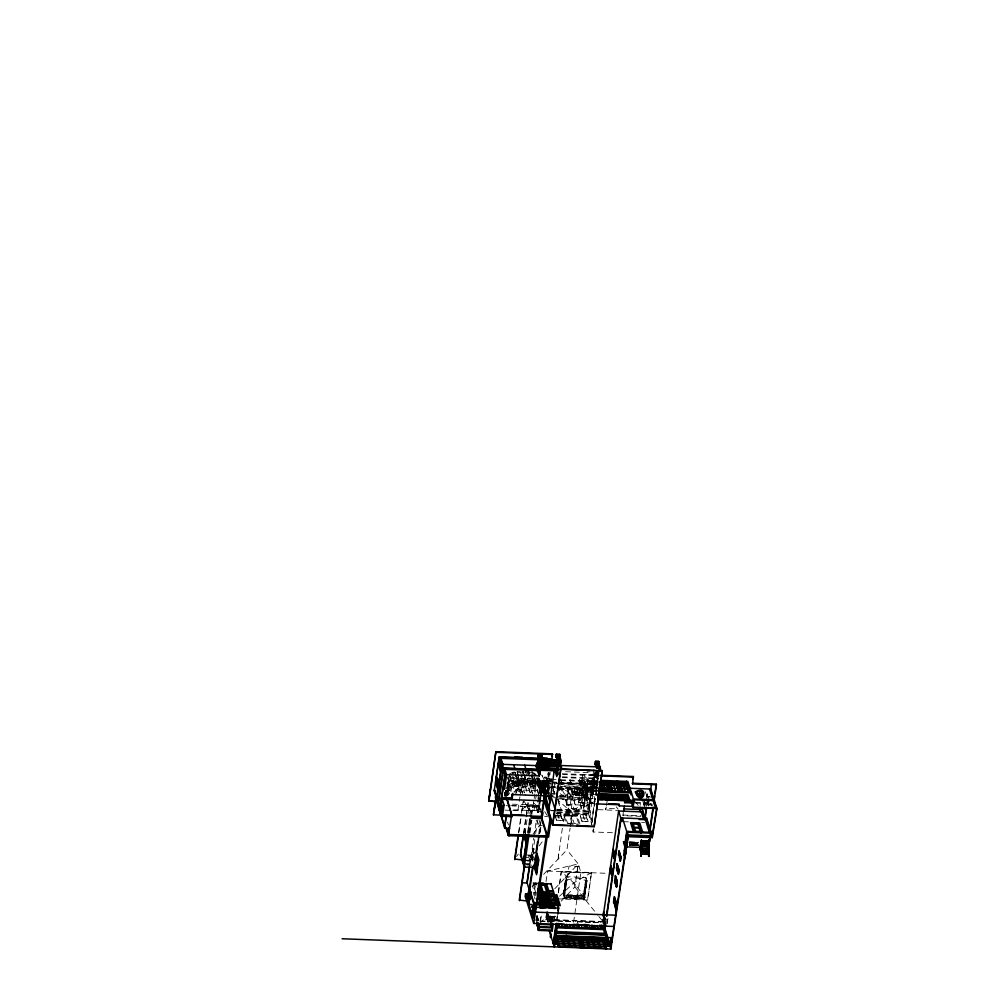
<?xml version="1.0" encoding="UTF-8"?>
<svg xmlns="http://www.w3.org/2000/svg" width="999" height="999" viewBox="0 0 999 999"><rect width="100%" height="100%" fill="white"/><g stroke="black" fill="none" stroke-linecap="round" stroke-linejoin="round"><path stroke-width="0.75" stroke-dasharray="5 3.75" d="M541.808 774.949L544.38 780.281L545.392 789.16L544.88 792.619L540.859 792.469M595.904 795.566L596.253 773.089M596.316 795.591L596.74 773.051M640.234 805.331L640.259 804.033M505.207 795.591L506.356 789.972M536.863 920.466L537.412 915.883M538.011 920.004L537.262 917.594M537.287 920.479L537.387 916.133M550.112 923.963L550.312 916.42L555.194 916.807L555.194 916.183L550.374 915.996L550.536 921.128M551.261 916.458L550.524 923.975L550.824 916.395M505.194 794.517L505.269 792.669L504.483 794.642M518.144 778.621L520.004 780.968L519.967 782.08L518.693 782.13L518.144 778.621L519.967 782.08M518.693 782.13L518.169 778.246M644.268 804.844L644.442 802.135M648.051 805.032L648.351 801.086M540.197 782.092L542.22 786.288L540.834 796.503M542.37 786.325L542.657 781.63L550.349 781.93M556.468 920.841L549.35 920.541M593.056 793.156L590.097 813.81L592.744 822.202M505.931 795.529L507.205 786.887L508.241 786.925L510.064 792.694M507.367 785.763L507.942 781.842L551.198 783.491M507.017 795.329L508.241 786.925M513.823 792.07L518.444 788.061L519.38 781.68L522.664 771.815M517.981 810.014L519.917 796.777M520.142 795.254L521.253 787.624L518.369 777.397M518.493 833.079L521.178 814.747M521.403 813.211L523.114 801.573M518.918 832.179L520.929 818.418M512.824 810.426L522.052 810.788L523.526 800.711M523.513 833.328L528.134 801.772M523.801 833.353L525.986 818.431M526.198 816.945L528.558 800.898M524.438 832.404L524.837 829.719L525.749 832.642M525.037 833.403L527.659 815.496M527.884 814.01L528.971 806.543L531.48 814.51M527.547 833.004L529.582 819.143M528.221 833.528L530.844 815.621M531.056 814.123L531.493 811.151M526.885 810.351L532.105 811.163L532.754 806.692L512.1 805.893M529.195 832.517L530.944 820.591M531.805 814.622L533.966 799.962M534.178 798.451L534.852 793.905M535.064 792.382L536.675 781.405L549.188 792.432M529.158 833.566L531.181 819.704M530.069 832.567L531.868 820.241M533.978 810.626L534.802 805.019L537.762 805.132L539.472 810.576M535.676 799.025L536.351 794.467M536.238 810.713L537.724 800.636M537.937 799.163L540.097 784.415L541.745 784.477M537.762 805.132L539.448 812.125M538.186 802.172L540.596 785.726L537.287 777.734L543.593 795.229M540.059 803.458L538.736 812.499L537.474 812.449L537.787 806.88L539.048 806.93M532.255 860.926L530.944 855.094L532.879 861.213M537.474 812.449L538.274 807.042L533.041 806.218L538.074 806.418L537.937 807.342L532.904 807.155L532.554 806.068L527.534 805.868L530.257 814.51M529.495 865.671L530.844 856.443M529.62 866.083L533.691 838.261M533.916 836.737L536.376 819.979M540.009 798.251L538.748 806.917L538.973 803.408M539.185 801.96L541.171 788.386L540.222 796.802M534.777 849.038L532.679 848.963L531.356 858.066L532.604 858.116L532.954 855.731L531.705 855.681M541.47 788.398L541.483 784.465M538.386 811.413L540.322 798.263M540.534 796.815L541.67 789.023M540.621 797.976L539.76 803.833L536.975 806.118L526.935 805.731L522.052 810.788M542.207 786.737L542.657 781.63L541.396 785.551M534.777 839.485L532.23 856.905L530.282 856.83L531.655 861.213L527.172 861.038M535.664 833.478L538.074 816.97M540.284 801.935L542.245 786.638M532.305 858.104L532.654 855.718M549.725 788.336L546.203 777.147L544.78 777.085C542.557 785.551 542.669 804.42 545.704 780.506M546.203 777.147L547.839 783.99M544.268 794.904L546.228 781.668M538.698 834.165L540.484 821.977M544.617 778.209L551.061 778.458L550.736 780.694L544.293 780.444L545.741 785.027L546.216 782.791L546.803 784.315L548.476 784.377L550.224 772.439M546.49 783.328L548.026 772.876M539.26 833.641L541.246 820.042M544.767 796.003L546.928 782.729M546.803 784.315L548.551 772.377M539.61 833.803L541.021 826.298L539.922 833.803M545.716 794.879L547.152 785.077L544.78 777.085M547.477 782.841L547.639 781.717L507.417 780.182M546.316 794.442L549.525 772.627M548.089 786.026L547.352 791.058L548.239 793.88M547.814 792.382L548.526 787.524M549.075 788.711L548.251 794.317L547.265 791.183L548.089 785.589L548.975 788.835M548.339 794.193L549.075 789.148M551.023 779.407L552.297 783.179M550.986 780.943L551.148 779.819M551.211 779.457L551.061 778.458M553.309 792.394L553.746 789.397M553.958 787.886L554.845 781.88M537.075 916.12L538.723 920.479M537.362 919.754L536.101 915.933M538.523 919.804L535.514 920.042L538.523 920.079M560.689 779.657L561.875 784.265L560.314 779.582M540.122 921.902L541.221 914.435M546.028 881.53L547.564 871.053L578.246 863.973L580.881 872.327L573.451 923.126M540.534 921.028L541.633 913.573M561.55 783.603L552.285 783.253M546.503 913.536L545.929 917.444L547.365 922.027M547.015 911.338L545.791 919.729L602.36 921.902L603.021 917.419M547.614 921.178L546.441 917.432L546.853 914.634M546.528 917.307L547.265 912.412M547.477 920.179L548.189 915.334M548.613 922.277L549.8 914.135M562.337 828.271L557.979 860.014L558.603 853.833M549.113 921.528L550.199 914.06M555.257 816.87L564.398 817.219L563.886 813.985M573.126 794.555L578.571 794.767L576.823 788.885L571.278 788.723L573.239 795.142L583.291 795.529L581.331 808.965L571.266 808.578L570.217 805.219L566.445 805.082L568.706 787.687L575.661 793.743L573.314 809.814L566.358 803.758L566.87 802.185M569.88 780.019L571.391 784.627L571.528 783.915M566.445 805.082L568.706 787.687M570.067 780.256L571.453 784.627L570.154 779.72M571.128 783.965L561.888 783.728L560.501 779.345M552.21 921.003L551.785 920.141M552.447 920.404L551.186 916.52M553.059 916.308L554.42 920.554M553.296 920.366L552.047 916.408L553.446 920.366M570.217 805.219L572.677 788.423M558.266 892.282L561.338 871.378L591.508 872.539L587.762 900.037L557.592 898.875M558.466 892.906L561.338 871.378L573.663 882.904L587.762 900.037M571.266 808.578L573.239 795.142M555.282 920.441L554.033 916.483L555.444 920.441M556.505 920.928L557.38 914.959M543.643 874.375L566.933 849.787L570.092 828.233M570.317 826.697L572.352 812.836L596.241 800.649M557.592 915.633L556.718 921.602L538.798 920.916M579.557 779.545L581.006 784.128L580.681 786.363L579.233 781.78L579.557 779.545L598.301 780.294M579.645 780.918L579.432 782.404L583.616 782.567L580.269 805.606L581.331 808.965M579.707 780.544L584.79 780.369L582.817 793.793M563.274 894.592L565.909 876.685L586.013 877.447L587.062 880.768L584.44 898.7L564.335 897.926L563.274 894.592L583.391 895.366L586.013 877.447M564.535 895.266L563.748 892.769L565.709 879.332L565.834 885.738M563.836 892.644L564.41 888.735L564.522 894.692M564.485 888.173L565.059 884.252L565.172 890.209M565.721 879.769L565.147 883.69L565.834 885.876M579.907 783.391L580.069 782.267M564.185 893.643L564.735 889.922M564.847 889.172L565.397 885.439M565.496 884.689L566.046 880.956M580.169 784.227L580.332 783.104M566.833 879.644L564.248 897.651L584.353 898.501L586.962 880.431L584.265 898.326L564.21 897.552M571.465 784.09L580.794 784.265M564.335 897.926L566.957 880.007L565.909 876.685M595.304 803.82L578.546 802.559L582.642 774.575L599.05 775.199M578.746 803.184L579.395 798.713M556.331 796.69L583.229 797.726L581.78 793.144L583.428 781.942L579.233 781.78M582.405 795.117L584.59 779.732L586.401 785.464L556.98 784.34M583.241 795.154L585.214 781.717L580.606 781.543M583.229 797.726L585.476 782.554L580.869 782.367M586.201 784.839L584.228 798.276L595.841 798.725M584.427 798.9L587.212 779.869L591.783 794.342L593.456 794.405M580.269 805.606L584.04 805.756L586.313 788.361L575.661 793.743M584.04 805.756L586.975 784.827L587.837 788.111M585.876 797.214L586.588 792.357M586.7 791.608L587.412 786.762M589.959 790.197L591.208 790.246L588.473 779.919L592.682 793.268M587.949 787.949L586.313 799.15L585.414 795.903M586.45 799.562L588.086 788.361L590.621 796.815L589.885 801.86M588.099 788.798L587.35 793.843L589.897 802.297M561.138 901.248L574.887 886.912L578.246 863.973L566.933 849.787M585.851 814.784L586.063 813.286M592.32 792.769L595.379 771.827L592.27 792.769L590.996 788.76L593.843 769.355M591.208 790.246L591.795 789.148L595.117 799.687L599.35 770.654M589.06 807.454L589.797 802.422L587.275 794.405L586.538 799.437L589.073 807.891M592.357 826.248L588.374 813.623L594.305 773.101M594.355 773.238L588.423 813.748L590.097 813.81L590.309 812.324M592.794 794.954L596.053 772.751M596.128 772.614L593.106 793.281L591.383 793.094M596.291 774.138L597.427 777.272M597.29 773.201L596.178 777.584M598.601 770.129L597.127 777.684L598.189 770.117M597.652 775.773L596.615 771.902M597.739 775.112L598.064 772.914M560.776 780.494L597.789 781.917L597.976 775.861L596.64 771.765M594.892 798.95L591.883 819.48L595.042 799.45M591.57 824.25L594.63 803.346L595.429 805.843M591.246 784.14L590.272 781.018L596.553 781.255L597.702 784.902L597.377 787.15L560.364 785.726M593.518 828.883L593.056 831.98L612.699 832.729M584.303 894.43L584.852 890.696M584.952 889.947L585.501 886.213M585.614 885.464L586.163 881.73M593.781 828.995L593.331 831.992L592.532 829.482M606.268 806.955L605.819 809.952L605.332 808.378L616.695 808.815M606.48 805.469L607.142 800.986M603.234 924.674L602.497 919.617L603.945 924.187M603.109 919.467L603.658 915.696M604.058 922.352L604.757 917.494M604.982 925.848L605.968 919.13M605.644 923.963L606.53 917.869M606.755 924.4L607.667 918.243M640.883 816.358L622.976 815.671L623.426 810.626M607.18 923.488L608.091 917.332M630.207 842.394L630.981 845.229M632.067 842.469L633.041 845.304M632.267 842.482L633.229 845.504M632.03 845.266L631.081 842.244L632.205 845.266M633.116 842.507L634.278 845.541M633.316 842.519L634.303 845.354M634.365 842.557L635.352 845.391L629.358 845.191M635.202 842.594L636.163 845.616M635.414 842.594L636.363 845.616M636.263 842.669L637.2 845.654M636.475 842.669L637.412 845.654M637.312 842.706L638.249 845.691M637.524 842.706L638.486 845.516M643.468 805.231L643.968 801.797L641.071 801.685M643.831 804.732L644.492 800.836M644.617 807.229L645.441 801.635L645.242 804.944M646.603 798.85L647.302 793.855L649.175 799.787L648.401 806.093M646.578 805.818L647.24 801.348M647.065 805.169L647.502 802.185M648.201 805.469L648.863 800.961M551.048 916.37L555.194 916.807M552.297 920.329L550.761 916.22M577.097 871.852L578.171 863.998M562.412 777.559L598.126 778.97L596.528 772.502M532.904 807.155L532.729 804.944L510.114 804.083M548.801 773.201L547.365 780.843L545.953 780.781L543.931 791.495C538.723 776.36 515.784 777.16 507.355 788.873M505.082 799.038C505.706 778.346 540.859 773.85 544.767 794.854M504.233 796.328L505.269 792.669M505.993 798.139C508.503 782.916 531.406 776.073 540.834 788.973M584.465 802.859L583.953 804.432L573.314 809.814M504.345 794.38L505.744 790.309L507.529 795.816M504.62 795.241L505.744 790.309M507.692 784.365L519.38 781.68L524.113 772.152M535.489 784.265L531.943 773.026L532.679 772.027L530.881 771.191M516.52 856.555L518.356 854.07M533.041 834.115L539.472 825.386L542.345 825.499M534.59 852.122L529.083 859.602L536.076 859.877M539.173 845.891L542.844 840.896M506.281 788.586L509.727 784.39M507.055 787.911L509.977 784.315L510.976 785.164L507.367 789.597L508.229 792.307M521.853 810.152L526.51 805.069L537.737 805.494L541.083 809.839M569.605 873.101L567.669 875.161L568.993 866.108L579.045 866.495M532.005 886.675L537.3 881.081M554.807 888.723L578.246 863.973M539.91 923.388L548.401 914.535M508.953 780.394L519.38 781.68L524.512 776.448M525.536 775.399L529.632 771.203M536.401 783.291L537.549 782.167M559.565 896.203L573.663 882.904L591.508 872.539L587.574 899.412L557.392 898.251M510.202 776.673L519.38 781.68L525.337 776.822M526.523 775.861L531.281 771.977M559.165 790.634L560.177 789.822M560.814 789.31L562.05 788.323L564.06 789.485M562.986 795.416L564.572 796.34L565.584 795.529M566.383 794.892L567.444 794.043M568.256 793.393L569.28 792.557L567.819 791.695M540.846 794.317L541.52 793.793M543.006 792.632L544.018 791.845M544.418 791.52L545.167 790.933L543.856 790.172M516.808 790.371L515.834 789.809L516.745 789.11M517.232 788.748L517.994 788.149M518.456 787.811L519.205 787.237M540.372 787.537L541.62 786.775M575.986 789.385L576.735 788.935M553.109 791.333L553.758 790.933L552.759 790.446M573.638 792.457L574.175 794.168L581.718 794.455L581.181 792.744L573.638 792.457L572.215 791.695L573.276 791.008M574.013 790.559L575.137 789.884M542.245 786.3L545.167 784.602L544.942 782.866L541.146 782.642L542.17 786.625L541.433 783.553L541.82 785.177M508.903 774.387L513.386 771.94M512.462 773.176L514.697 771.952L515.496 773.426L514.497 771.328M510.789 778.983L513.211 777.647L514.335 781.193M511.063 774.55L516.795 771.865L520.354 783.116M541.083 782.517L544.58 780.906L542.007 775.574M539.572 782.392L544.38 780.281L545.891 785.039M542.07 788.211L538.848 778.021L537.612 778.783L539.885 783.441L541.196 782.866L538.736 777.659M543.556 790.359L542.245 790.933L539.972 786.275L541.221 785.501L543.618 790.484M512.499 776.31L519.38 781.68L529.195 777.734M543.98 792.357L542.807 792.731L542.307 791.146L543.731 790.858M516.833 776.373L519.38 781.68L531.343 778.084M579.195 798.089L581.043 797.639M595.304 794.217L583.816 796.977L585.789 783.491L581.168 784.652L581.368 785.276L582.642 774.575L596.977 787.512M566.957 880.007L576.211 877.871L587.062 880.768M543.106 793.643L544.517 793.356L543.106 793.643L542.307 791.146M523.051 771.89L517.132 772.914L516.845 771.678M517.332 771.827L520.067 771.428L522.302 778.508M525.149 778.159L519.48 778.97L517.22 771.79M521.253 787.624L545.192 788.536L519.38 781.68L544.38 780.281M518.743 781.018L520.004 780.968M541.371 789.01L545.392 789.16L545.454 785.714L545.242 785.027L541.658 785.027L540.921 781.955L544.954 794.505M531.318 854.47L532.579 854.482L531.331 854.432L533.054 859.977M544.942 782.866L541.146 782.642M587.037 771.703L590.122 771.815M565.634 771.715L590.909 772.639M594.904 773.001L596.578 773.064L594.805 773.676M597.814 773.526L596.99 770.416M597.889 774.138L596.74 771.016M562.275 773.75L597.752 775.024M562.512 774.5L599.75 775.848M562.175 776.81L597.639 778.159M546.228 778.883L551.261 779.083M551.036 779.295L557.23 779.457M560.539 779.744L597.552 781.156M588.311 781.031L587.05 780.981L591.221 794.205M545.404 780.194L551.273 780.419L550.836 779.058M591.183 782.592L596.628 782.804M545.666 781.031L551.535 781.255M545.904 781.131L550.511 781.305M551.885 781.98L556.493 782.155M558.029 782.217L597.989 783.753M560.451 782.729L597.464 784.153M542.857 782.254L550.936 782.654M552.085 782.604L556.693 782.779M558.229 782.841L598.189 784.377M597.627 784.69L591.346 784.452L593.319 790.696M550.549 782.966L507.792 781.38L507.055 786.413L509.428 793.943M552.509 783.041L597.702 784.902M580.531 784.615L584.315 784.752L582.667 795.953L572.19 795.554L572.714 797.214L556.793 796.603M546.553 783.84L555.456 784.277M513.611 782.791L519.068 782.991M521.578 783.091L527.022 783.303M529.545 783.391L534.989 783.603M537.499 783.703L542.944 783.915L543.806 786.613M547.377 784.178L548.426 784.227M547.152 785.077L550.224 785.202M514.048 784.14L519.492 784.352M522.002 784.44L527.447 784.652M529.97 784.752L535.414 784.964M537.924 785.052L543.381 785.264M592.757 787.587L598.189 787.799M542.182 785.726L542.27 782.841L541.883 785.714L545.454 785.714L544.58 780.906M560.601 786.488L597.614 787.899M542.057 786.263L555.556 786.837M557.08 786.887L597.39 788.436M555.681 787.249L538.274 786.45L537.387 783.641M557.205 787.312L597.527 788.848M568.906 788.286L586.5 788.96L586.313 788.361M553.196 787.824L546.915 787.587L548.876 793.83M556.081 788.099L568.281 788.411L570.916 796.74L558.341 796.253M549.65 794.642L547.402 787.811L550.124 787.911M558.728 788.661L597.29 790.134M599.225 790.771L593.581 790.546L591.708 784.615M558.978 789.447L597.527 790.921M592.532 791.483L597.215 791.67M572.102 791.645L577.647 791.857M572.177 791.782L586.013 792.319M515.834 789.809L521.278 790.022M523.788 790.122L529.245 790.334M531.755 790.421L537.2 790.634M539.722 790.733L545.167 790.933M577.297 792.744L574 792.619L574.437 794.03L577.734 794.155L577.297 792.744L577.622 794.093M581.78 793.144L582.617 793.169M539.01 791.782L544.88 792.619M574.325 793.331L577.41 793.443M577.934 793.468L581.031 793.581M646.952 796.428L649.462 796.528M648.226 796.915L651.997 797.065M505.719 791.77L506.943 791.82L506.468 790.309M551.96 793.743L554.682 793.855L552.934 787.974L554.682 793.855M552.647 793.98L555.169 794.08L553.596 789.085M583.154 795.092L572.764 794.754L570.804 788.498L577.085 788.748L579.058 794.992M559.44 795.479L563.311 795.629L561.163 788.798M560.102 796.166L570.541 796.565L568.019 788.548M553.496 797.714L558.066 797.889M559.59 797.951L594.967 799.3M558.441 798.825L581.793 799.724L585.302 810.863M635.614 802.497L648.438 802.984L647.714 800.699M635.576 803.109L653.658 803.808M648.438 804.682L652.21 804.832M652.21 804.969L648.438 804.832L647.514 801.772M578.546 802.559L595.104 803.196M566.246 804.482L583.853 805.144M511.401 805.256L522.702 806.305M533.066 806.031L538.548 806.293M506.031 805.669L510.576 805.843M598.151 809.652L617.557 810.401M556.268 809.24L584.253 810.314L581.093 800.311L558.041 799.437L561.201 809.427M557.28 809.789L588.236 810.976M551.485 810.389L556.106 810.576M557.654 810.626L588.498 811.812M550.037 810.651L554.67 810.826M556.206 810.888L588.598 812.125L580.931 787.811M513.636 809.839L538.199 810.788L538.736 812.499M505.144 810.139L511.288 810.376M537.137 811.363L542.107 811.55M556.493 812.15L588.998 813.398L591.733 822.065M557.529 812.437L588.374 813.623M622.777 815.047L640.696 815.733M556.855 813.561L560.626 813.698L562.824 820.679L556.543 820.441L554.782 814.859M556.268 813.648L588.786 814.897L594.942 772.839L596.578 778.046L598.251 778.121M577.247 815.733L563.973 815.221L577.285 815.833M555.332 815.371L564.472 815.721M555.432 815.684L564.572 816.033M544.605 816.458L547.652 816.583M581.218 817.931L586.663 818.144M623.451 821.665L629.482 821.902M641.558 822.364L644.567 822.477M567.969 823.75L578.596 824.163M567.994 823.813L577.285 824.163M629.457 841.895L638.436 842.244M629.832 842.132L638.498 842.469M629.407 842.269L638.373 842.619M629.77 842.507L638.448 842.844M629.32 845.067L637.999 845.404M525.911 854.894L533.766 855.281M528.109 855.681L531.893 855.818M528.259 856.143L530.781 856.243M526.186 857.454L528.958 857.554L529.845 860.364M525.599 860.151L533.216 860.376M525.237 860.351L530.207 860.539L529.22 857.417M524.363 863.461L531.693 863.735M524.625 864.285L531.955 864.572M526.798 864.972L532.679 865.196M547.564 871.053L606.63 873.313M561.525 872.002L591.708 873.163M533.004 882.804L537.474 882.966M533.141 883.216L537.599 883.391M536.85 884.24L533.079 884.09L535.676 892.319L534.527 892.282L532.529 885.938M537.037 884.914L534.665 884.827L535.514 887.549M533.141 892.631L536.126 892.756M533.466 893.68L536.451 893.793M575.686 895.628L571.291 895.466L571.977 897.651L576.373 897.826L575.686 895.628L576.248 897.764M533.316 894.192L536.351 894.305M566.708 896.365L570.891 896.528M571.74 896.565L575.923 896.727M576.76 896.752L580.956 896.915M534.028 895.666L536.126 895.741M577.01 897.851L581.406 898.014L580.719 895.828L576.311 895.653L577.01 897.851L576.435 895.716M537.25 915.983L538.886 921.665M550.624 917.919L551.76 921.715M550.586 919.117L551.148 921.39M545.654 919.317L602.235 921.478M552.11 920.154L556.518 920.329M557.317 920.853L563.598 921.09M565.284 921.153L571.565 921.39M577.01 921.602L583.304 921.84M584.977 921.902L591.258 922.152L592.045 924.649M592.931 922.214L599.225 922.452M549.837 920.766L555.282 920.978M557.804 921.078L563.249 921.278M565.759 921.378L571.216 921.59L572.127 924.5M577.497 921.827L582.941 922.04L583.965 924.949M585.464 922.127L590.909 922.339L591.932 925.261M593.418 922.439L598.876 922.651M540.159 921.378L544.767 921.565M519.38 781.68L545.242 785.027M646.877 801.96L648.189 802.197M524.687 770.916L530.956 772.277L531.618 774.7M524.999 771.927L531.943 773.026M527.872 778.296L533.241 779.545L531.868 775.187M506.868 790.471L507.742 790.796M574.762 792.931L576.186 793.618M577.347 794.18L578.571 794.767M547.402 787.811L548.838 788.523M517.095 790.534L518.056 791.083M520.429 792.432L521.141 792.844M518.618 791.395L519.805 792.07L517.42 786.325M538.586 787.137L539.797 787.849M540.097 788.024L541.183 788.648M541.633 788.885L543.106 789.734M560.152 793.755L561.7 794.655M565.459 790.309L566.67 791.021M533.841 772.901L536.176 774.637M535.214 774.387L531.081 771.815L531.992 774.712M536.426 775.711L533.266 773.351L535.614 780.581L539.76 783.716L537.937 777.946M538.548 780.057L536.513 778.533L537.637 782.092M550.349 793.443L554.982 797.527M556.131 798.551L572.352 812.836M518.444 788.061L526.073 795.491M533.703 802.934L540.934 809.964M650.199 803.258L652.047 805.444M574.887 886.912L597.889 915.284M598.851 916.47L606.53 925.948M635.451 801.91L638.249 805.419M616.233 806.855L618.106 809.19M544.73 811.638L547.227 815.534M524.125 801.323L531.943 813.598M536.126 820.142L539.472 825.386M539.023 778.421L544.48 793.98M651.098 803.508L651.91 806.081M645.429 791.807L647.177 797.352M645.154 802.921L644.83 801.872L644.28 805.606L643.955 804.57M644.667 802.846L644.867 803.471M644.218 802.697L644.879 804.782M635.314 845.579L634.19 842.369L635.114 845.566M629.195 842.169L630.119 845.379M628.983 842.169L629.907 845.366M596.828 770.404L597.864 774.287M597.539 776.523L596.415 773.251L598.126 778.97M597.277 779.632L598.314 782.941M597.177 784.203L596.291 781.393L590.634 781.181L591.52 783.99M597.352 784.827L598.763 789.285M592.582 778.283L593.968 782.667M593.481 781.343L594.33 784.053M594.555 784.777L596.391 790.609M590.746 781.23L591.608 783.94M591.833 784.677L593.668 790.509M588.686 779.919L591.583 789.135M590.946 795.791L586.937 783.079L584.964 796.515L588.973 809.227M586.625 787.836L587.474 790.546M584.265 781.98L585.464 785.776M586.263 790.259L587.125 793.119M583.428 781.942L584.865 786.525M586.163 790.858L587.012 793.718M585.801 793.431L586.663 796.141M585.451 795.853L586.301 798.563M580.182 780.182L581.418 784.14M579.57 780.132L580.781 784.34M579.845 782.429L581.093 786.388M579.482 782.042L580.731 785.988M578.409 787.712L580.731 795.054M579.308 792.881L579.707 794.18M585.714 814.809L587.824 821.478L582.167 821.265L580.057 814.597M577.734 792.819L578.146 794.118M582.904 814.759L584.977 821.315M575.711 792.744L576.123 794.043M574.013 788.835L575.849 794.667M571.166 788.673L573.039 794.605M573.763 800.037L576.91 810.027M579.919 824.212L576.798 814.322L563.523 813.81L566.645 823.7M576.535 814.46L576.885 815.559L564.235 815.072L563.636 821.39L564.398 817.219M576.448 814.51L576.76 815.509M567.132 789.035L569.28 795.853L565.409 795.704L563.261 788.885M572.365 814.36L572.677 815.346M604.233 915.246L605.806 920.241M603.846 914.435L605.681 920.416M603.483 917.007L605.332 922.839M565.909 799.737L569.055 809.727M562.05 788.323L564.572 796.34M570.641 815.571L573.301 824.013M565.384 799.712L568.531 809.714M603.134 919.43L604.507 923.925M603.009 919.592L604.582 924.599M568.094 814.197L568.406 815.184M600.549 921.415L600.899 922.514M585.651 877.959L586.9 881.905M586.488 882.779L585.814 880.119L583.853 893.543L584.64 896.053M585.551 882.567L586.213 884.639M585.289 884.427L585.938 886.65M585.164 884.59L585.951 887.087M585.177 885.027L585.826 887.262M557.979 800.836L560.676 809.415M584.902 887.037L585.551 889.122M584.627 888.91L585.289 891.57M584.515 889.51L585.177 891.732M560.364 813.848L562.462 820.504L556.805 820.291L554.707 813.623M560.277 813.898L562.35 820.454M584.24 891.52L584.902 893.606M583.978 893.381L584.627 895.616M583.553 894.255L584.602 897.589M549.313 787.836L548.051 783.84L546.853 792.057L547.689 794.717M557.554 813.785L559.615 820.354M583.204 894.742L584.44 898.7M546.977 782.879L549.487 790.846M581.905 894.692L583.154 898.65M547.277 787.761L549.15 793.693M581.768 898.176L580.981 895.678L565.896 895.104L566.683 897.601M544.393 783.241L548.039 794.804M546.778 794.754L544.393 787.15L538.099 786.912L540.496 794.517M543.044 783.865L543.931 786.675M546.416 794.592L544.118 787.299L538.461 787.075L540.759 794.367M578.533 895.791L579.183 897.876M544.03 787.349L546.303 794.53M573.663 882.904L574.45 885.401M540.084 780.656L542.32 787.724M575.948 895.491L576.735 897.989M540.222 783.803L541.083 786.513M541.308 787.237L543.581 794.43M538.061 777.771L544.143 796.977M537.799 777.684L539.885 783.441M536.75 777.721L539.885 787.612M573.501 895.604L574.163 897.689M532.679 772.027L532.991 773.026M533.778 775.536L536.226 783.266M565.746 877.796L566.795 881.118M570.916 895.304L571.715 897.801M538.823 794.455L536.426 786.85L530.144 786.613L532.13 792.944M570.566 895.491L571.228 897.577M535.077 783.553L535.963 786.363L530.307 786.151L529.42 783.341M538.461 794.28L536.163 786.987L530.506 786.775L532.804 794.068M532.392 775.986L534.428 782.429M565.446 881.78L566.108 883.865M531.992 775.886L533.129 779.47M531.393 775.748L533.828 783.466M577.372 921.765L578.309 924.737M565.059 883.815L565.846 886.313M568.468 895.404L569.13 897.489M532.267 783.503L533.116 786.213M533.341 786.937L535.239 792.919M564.797 886.263L565.446 888.348M528.284 771.703L530.544 778.87M574.987 920.441L575.337 921.54M539.385 808.016L541.133 813.561M564.522 888.123L565.184 890.796M538.074 806.418L538.274 807.042M564.135 890.746L564.797 892.819M572.889 920.354L573.239 921.453M563.861 892.606L565.559 897.976M525.237 770.803L526.036 773.338M528.459 781.056L527.622 778.383L533.591 779.769L532.991 780.793L527.397 779.507L527.559 778.371L528.234 782.167M563.448 893.468L564.497 896.802M527.197 780.069L527.472 780.956M530.457 792.881L528.459 786.538L522.177 786.3L524.175 792.632M538.948 819.742L541.096 826.56M523.151 770.766L523.938 773.263M524.338 774.512L526.373 780.968M527.11 783.253L527.996 786.063L522.34 785.851L521.453 783.029M529.994 792.719L528.196 786.688L522.539 786.475L524.55 792.519M522.789 771.041L523.538 773.401M523.838 774.387L526.273 782.092M539.822 826.46L540.159 827.497M524.3 783.191L525.149 785.901M525.387 786.638L527.272 792.619M531.905 810.539L532.105 811.163M522.502 792.569L520.504 786.238L514.21 786.001L516.208 792.332M519.155 782.941L520.042 785.763L514.385 785.539L513.498 782.729M522.527 793.668L520.229 786.388L514.572 786.163L516.87 793.456M515.896 774.675L518.718 783.628M515.222 773.626L518.044 782.579M515.059 774.113L516.87 779.869L511.825 782.617L509.565 775.436M516.333 782.891L517.195 785.601M509.677 775.436L515.359 793.556M532.679 848.963L535.252 857.08M509.24 775.436L512.45 785.639M508.279 776.623L511.825 787.861L510.826 787.012L507.592 776.772M532.954 855.731L534.315 860.027M524.875 832.055L525.724 834.752M507.455 777.172L512.175 791.995M507.942 781.842L511.051 791.732M531.168 855.556L532.892 861.051M552.247 922.177L550.486 916.907L552.085 922.164M550.599 918.93L551.311 921.39M548.513 914.185L549.388 916.957M550.536 920.941L551.685 924.587M506.843 782.941L507.967 786.5M550.387 920.928L551.535 924.574M547.252 911.825L549.225 918.081M507.217 785.301L509.59 792.819M547.739 913.748L549.113 918.243M506.968 787.112L509.577 795.416M546.915 914.834L548.751 920.666M506.918 789.61L508.666 795.167M507.08 791.083L508.341 795.092M546.553 917.269L548.401 923.238M506.643 791.82L507.267 793.83M533.454 884.265L535.564 890.983M504.32 792.831L505.157 795.491M534.403 896.84L535.139 899.2M538.586 919.642L538.861 920.491M507.517 822.052L508.416 824.887M537.1 917.394L537.962 920.716M536.276 915.808L537.949 920.878M517.02 771.678L518.031 775.973M647.302 794.005L647.352 795.778M647.377 796.752L647.414 797.889M525.511 778.258L525.412 779.382L519.505 780.406L519.218 779.17L525.511 778.258M530.069 818.418L528.046 832.229L530.069 818.418M587.3 795.853L586.838 799.025L588.935 805.694L589.398 802.522L587.3 795.853M588.124 790.259L587.662 793.431L589.76 800.099L590.222 796.915L588.124 790.259M535.364 780.569L534.64 781.568L539.023 784.902L540.034 784.053L535.364 780.569M517.195 779.869L511.6 782.929L512.387 783.803L517.857 780.918L517.195 779.869M519.418 782.804L513.136 782.567L514.11 785.689L520.404 785.926L519.418 782.804M527.385 783.104L521.091 782.866L522.077 785.988L528.359 786.225L527.385 783.104M535.339 783.416L529.058 783.166L530.044 786.3L536.326 786.538L535.339 783.416M543.306 783.716L537.012 783.478L537.999 786.6L544.293 786.837L543.306 783.716M580.906 792.881L577.609 792.756L578.059 794.168L581.356 794.292L580.906 792.881M585.988 814.672L579.695 814.435L581.893 821.403L588.186 821.653L585.988 814.672M569.755 816.058L565.209 815.883L567.532 823.226L572.077 823.401L569.755 816.058M576.398 816.308L571.853 816.133L574.163 823.476L578.708 823.651L576.398 816.308M570.654 895.441L566.258 895.279L566.945 897.464L571.341 897.626L570.654 895.441"/><path stroke-width="1.5" d="M641.595 840.059L641.146 856.081L640.896 850.574M640.908 849.2L640.983 843.069M641.146 856.081L641.283 840.047M640.459 844.03L640.084 846.565L641.545 851.21L640.459 846.653L641.271 841.058L649.65 841.383L649.387 840.546L648.763 840.521L649.038 853.82L649.013 839.984L649 856.38L648.613 854.382M648.588 856.368L649.025 841.358M649 856.38L649.025 854.395L641.171 854.095L641.433 852.334L649.175 852.634L648.963 854.495M649.038 853.82L649.125 839.659M647.489 842.856L647.377 850.461L648.638 854.482L648.9 852.721M647.477 850.174L647.577 842.881M647.889 850.186L648.001 842.906L647.377 850.461L648.676 853.97M648.388 853.084L648.613 841.545M640.159 809.465L640.147 810.763L640.396 810.189M640.184 808.179L640.197 807.404M537.162 924.949L536.738 921.94M536.913 924.637L538.498 929.195L536.913 924.45M537.1 923.451L538.611 928.446M551.048 934.664L550.611 937.649L550.611 932.729M496.79 797.377L497.739 789.535L499.2 789.585M555.594 938.223L555.943 935.564L612.524 937.724L628.334 834.939L652.222 835.863M342.083 938.748L610.926 949.05L612.524 937.724M549.138 930.369L554.345 946.877L554.52 945.628M554.345 946.877L557.592 924.362L614.173 926.473M542.682 758.553L551.997 758.903L552.447 753.858L495.879 751.685L488.723 800.811L495.392 801.585L493.444 814.834L500.474 815.109M490.447 789.06L488.723 800.811L495.392 801.585M488.886 801.335L495.879 751.685M507.005 798.401L512.25 816.683L501.148 816.258L502.26 809.128L499.95 809.04L494.218 790.846L499.188 756.892L539.572 758.428M497.739 789.535L495.629 782.205L499.125 758.316L539.323 759.802M499.263 763.411L499.687 760.476M500.387 758.366L500.536 757.192L539.497 758.678M496.69 784.764C498.002 786.712 495.904 779.757 497.502 778.046M500.362 761.238L499.488 766.832L500.187 760.876C502.11 760.963 500.487 770.729 499.999 768.456M496.815 785.127L497.514 779.158L498.251 779.195M497.127 786.113L497.852 786.138L497.127 786.113L497.627 779.532M500.424 767.494L499.8 767.831L500.674 761.25M496.078 794.018L495.454 798.213L501.198 816.408L502.46 816.483L504.095 805.281L502.197 799.25L545.417 800.886M498.039 780.594L497.377 785.763L497.177 785.139M500.262 766.071L500.874 761.875M495.504 800.137L493.444 814.834M497.315 786.737L498.314 780.531L498.501 781.156M497.427 787.1C498.888 774.562 499.6 784.415 497.777 789.685M500.112 768.818L501.236 761.887L500.499 761.862L501.236 761.887M495.042 805.244L494.393 809.727L494.193 809.103M497.802 787.112L498.676 780.544M501.123 763.848L500.424 769.804L501.123 763.848L501.973 764.235L497.04 798.164M497.739 788.099L498.451 782.13L499.188 782.155M497.989 789.697L501.685 763.923M501.51 768.006L501.436 764.834L502.172 764.859M498.563 789.522L498.963 786.725M501.448 769.842L501.436 765.646L502.122 765.833M501.598 764.522L503.171 764.385M502.947 763.973L502.909 764.735L501.66 764.697M498.226 801.91L503.184 768.069L537.187 769.367M498.613 803.159L503.571 769.317L537.687 770.629L538.011 768.368M509.303 827.709L509.527 828.433L504.707 828.258L499.3 809.427L504.882 827.16M499.3 810.389L500.362 803.121L502.26 809.128M499.687 811.638L499.862 810.526M504.945 774.937L499.8 808.541L502.097 808.628L501.036 815.908L512.137 816.333M500.961 807.642L502.197 799.25M502.534 788.686L504.632 788.773L506.456 775.948L504.358 775.873L506.456 775.948M501.198 816.408L502.834 805.206L504.095 805.281M504.645 826.41L506.256 815.396L504.707 828.258M511.201 799.587L511.938 794.555L552.172 796.091M512.075 797.227L512.624 793.443L512.25 799.625L511.888 798.488M509.128 827.409L508.216 833.578L509.24 834.739M526.336 769.417L526.223 769.28M518.044 836.138L514.685 859.053L522.527 859.964M514.885 859.677L518.469 835.226M520.604 853.233L522.839 837.924M520.566 855.394L523.364 836.338M537.387 770.217L536.076 765.334L537.962 770.241M526.011 835.439L525.224 840.808L523.851 836.438M538.124 756.88C540.034 748.613 535.264 759.04 540.359 756.967M523.264 862.274L527.097 836.088M540.422 761.762L539.323 755.669M524.363 863.461L523.551 862.936L527.597 835.301L523.526 863.111M537.649 767.981L537.262 770.591L537.512 767.557M559.215 762.811L559.515 760.751L542.42 760.102L540.796 754.969L539.959 754.932L540.759 755.244L542.632 761.713L558.054 762.299M536.863 764.272C543.818 783.378 536.488 770.841 538.686 764.71M538.161 769.18L539.235 765.147M524.375 865.371L519.293 900.087L526.96 900.998M538.811 836.712L534.303 867.432L524.25 867.057L528.921 835.114M538.586 769.193L539.585 763.298M519.492 900.711L524.587 865.958M539.86 761.862L539.36 766.146M539.16 758.666L540.996 764.735L540.671 766.982L539.597 764.897L539.984 762.287L541.67 762.324L540.871 761.063M541.108 756.618L541.446 754.37L543.206 760.501L543.119 759.702L558.541 760.289M540.022 764.909L540.746 760.039L541.583 760.064L541.358 762.312M541.346 756.593L541.783 753.596L541.47 757.005M540.996 764.735L540.946 760.801L538.923 754.282L538.598 756.518L540.422 762.175M540.921 763.498L541.171 760.476L542.407 760.701M541.408 760.301L537.787 769.23M537.3 769.605L503.221 768.194L505.232 774.6L539.348 775.898L539.685 773.701M539.997 773.713L540.347 769.218L538.161 761.525M540.347 769.218L540.983 766.995L539.472 764.485M541.321 764.747L541.383 762.125M542.457 760.763L542.569 760.014M542.632 761.713L541.208 755.731L542.882 760.027L542.981 759.277L558.416 759.877L558.216 762.524M529.27 867.207L527.01 882.567L535.476 909.402L537.712 894.105M528.783 893.943L525.561 893.805L525.174 896.428L533.703 923.451L557.592 924.362M529.62 866.083L527.147 882.991L522.115 882.791M532.704 866.87L527.584 898.913L528.908 889.235M527.584 898.913L529.433 888.623L535.639 908.278M527.959 898.513L528.783 901.148M528.084 897.626L528.921 900.261M528.221 896.74L529.47 900.698M528.346 895.853L529.458 899.662M528.871 892.307L530.107 896.265M528.995 891.42L530.269 895.241M529.12 890.534L530.369 894.492L528.983 890.384M529.258 889.647L530.344 893.606M529.595 890.746L533.204 866.096M528.571 903.346L530.919 892.057L530.544 894.842M534.14 865.246L534.328 864.01M534.915 859.977L535.252 857.08M535.988 852.659L537.574 841.87M529.245 900.236L530.944 892.144M530.656 892.719L529.245 888.611M541.533 818.755L544.093 800.636L545.342 800.674M544.767 796.003L544.48 798.014L545.641 797.639L545.092 795.903L543.931 796.265L543.593 795.229M550.249 760.276L550.399 759.103L542.607 758.803M545.204 796.265L544.717 799.625L545.516 796.278L549.675 809.502M536.226 859.59L536.888 855.107L538.336 860.276M542.544 815.846L542.981 812.861M544.517 802.409L544.954 799.425L550.761 817.831M538.461 860.102L537.799 864.585L536.313 859.465L536.888 855.544M533.941 904.033L532.117 913.286L534.103 902.272M532.854 909.34L534.253 913.298L533.004 908.316M533.241 906.68L534.652 910.638L533.416 906.543M533.366 905.793L534.615 909.752M533.503 904.907L534.902 908.865L533.678 904.769M533.766 903.133L533.853 902.472M533.903 903.633L532.117 913.286M559.415 757.692L559.727 754.295L556.368 754.158L555.931 757.142L557.267 757.604L556.193 760.651L557.929 757.579M556.068 757.567L556.368 754.158M550.212 799.974L550.924 795.129M557.829 761.3L556.543 757.205L556.918 754.595M534.952 906.418L533.216 918.081L525.561 893.805M551.011 797.239L550.212 802.709L548.114 796.053M556.955 756.343L558.516 761.375L557.267 756.355L558.628 761.101L540.759 760.451M532.355 912.749L533.603 916.707M533.716 915.958L532.479 911.862M532.767 910.976L534.015 914.934M534.365 911.525L533.129 907.429L534.378 911.388M534.902 907.841L533.791 904.033M534.453 913.198L535.052 909.14M557.267 756.355L556.843 757.08M534.477 913.286L534.877 910.576M537.45 893.256L538.761 884.302L539.46 886.5M557.904 755.619L558.741 755.656L557.904 755.619L559.477 761.038L560.314 761.063L558.741 755.656M539.023 885.139L546.465 834.377M533.703 923.451L549.949 819.192L544.093 800.636M556.243 770.903L557.629 775.299L556.256 771.34L556.855 767.644L557.829 770.766M556.256 771.315L556.918 768.306M540.534 767.407L557.842 768.493L558.016 764.797L558.603 769.917L558.004 767.045M560.976 762.312L559.465 756.43L560.864 763.061L558.354 762.961L558.616 760.639M559.44 754.695L559.477 757.317M559.727 754.295L559.04 757.167M559.115 760.739L556.793 776.598L554.857 770.454M558.916 763.386L559.015 765.646M559.927 763.024L560.377 760.788L561.088 761.563M567.682 825.299L552.547 824.712L560.726 768.855L602.347 770.866L594.168 826.722L552.672 825.137L560.864 769.28L558.816 762.799L560.052 762.836L561.987 768.905M538.286 923.563L538.211 926.585L552.035 927.109L552.285 927.896L552.197 930.918L538.374 930.381L538.461 927.359L552.285 927.896M537.512 922.589L538.424 926.173M538.473 928.308L536.975 922.439M538.374 930.381L539.36 923.663M550.412 937.025L550.849 934.04M552.085 928.221L551.136 925.511M552.035 927.109L552.122 924.087M552.197 930.918L553.184 924.2M556.068 923.913L553.221 943.318L557.517 943.481M558.029 910.476L558.466 907.492M556.543 923.251L553.483 944.155L557.779 944.317M557.804 914.135L558.678 908.166L554.37 894.48L537.949 893.843M595.429 761.375L598.776 761.5L595.429 761.375L595.117 764.784L597.352 764.859M595.117 764.784L595.554 761.787M595.591 764.422L595.866 762.025L598.389 762.125L601.061 770.616M597.177 768.356L596.316 763.561M596.915 763.124L597.752 763.149L599.025 767.207L598.189 767.182L596.952 762.836L597.789 762.874L599.8 767.707L599.912 766.957L559.69 765.459M597.677 763.623L597.789 762.874M597.602 767.619L595.866 762.025M598.101 764.522L598.389 762.125M598.476 764.909L598.776 761.5M598.963 767.682L599.075 766.932M602.21 770.441L594.168 826.722M603.071 915.696L603.646 911.775L604.657 914.972M603.209 916.108L618.606 811.001L642.482 811.925L644.929 819.679L639.148 819.467M632.929 806.393L619.23 805.868L619.392 804.744L596.803 803.883M604.982 925.848L604.545 928.833L557.604 927.035L556.818 924.537M606.418 916.083L620.791 817.931L646.365 818.905L650.599 832.342L626.71 831.418L622.477 817.994L621.94 821.603L618.606 811.001M605.419 925.499L604.807 929.657L557.217 927.834M606.755 916.345L621.053 818.768M623.626 811.2L624.35 806.305M632.479 802.996L624.75 802.697L625.074 800.461L605.506 799.712M614.572 881.081L615.384 875.486L617.357 881.73L616.533 887.337L614.66 880.956L615.559 883.703L616.271 878.858L615.621 884.003L616.52 886.75M618.369 855.144L619.018 850.673L620.903 857.042L620.329 860.963M613.486 902.547L614.36 896.578L616.995 904.907M616.533 886.9L617.27 881.855L615.396 875.923M617.12 864.172L618.955 870.141L618.418 874.025L616.57 868.044M620.991 856.917L620.329 861.4L618.781 854.819M632.954 779.195L633.354 776.51L600.536 775.261M630.856 794.829L631.243 792.145L599.587 790.933L598.801 788.436M653.883 802.334L656.455 784.764L632.567 783.853L633.354 776.51M625.024 845.017L623.476 841.67L624.837 846.815M624.662 845.416L626.71 831.418M611.038 939.609L610.064 946.328L605.769 946.153M624.987 844.904L626.223 849.749M623.701 854.857L626.972 832.254L650.861 833.166L652.26 837.624L628.371 836.712L626.972 832.254M611.638 941.483L624.45 857.242M625.761 848.276L627.747 834.727M624.85 858.765L623.788 854.732M624.912 858.266L628.334 834.939M642.482 811.925L642.819 809.64L623.963 808.915M644.617 807.229L644.655 808.978M641.208 851.248L641.458 849.5L649.25 849.899L648.988 851.648L640.659 851.173L639.46 847.364L640.459 846.653M644.667 818.855L646.365 807.304M644.929 819.679L646.628 808.141M641.52 843.805L641.296 845.666L649.05 845.966C652.197 840.534 629.532 845.803 649.275 844.105M640.659 851.173L639.572 846.628M641.271 848.513L641.495 846.653L649.275 847.052L649.025 848.813L641.271 848.513L648.701 848.8L648.925 846.94L648.676 848.7M640.834 856.068L641.445 854.07M646.365 818.905L646.528 817.781L652.434 836.538L628.546 835.614M650.599 790.172L651.423 784.577M649.075 829.27L649.787 832.492M649.924 828.583L653.084 807.055M654.507 796.091L653.983 800.898L656.743 809.627M654.944 793.106L656.256 784.14L632.367 783.228L632.567 783.853M650.187 829.42L653.346 807.891M654.245 801.735L654.407 800.611L633.541 799.812M649.387 840.546L649.999 836.438M650.599 832.342L650.761 831.218M649 844.192L648.701 845.853M649.338 841.37L649.088 843.131L641.296 842.719L641.558 840.971L649.313 841.258M649.65 841.383L650.262 837.274M650.861 833.166L651.023 832.055M598.126 767.644L598.239 766.895M499.95 809.04L505.232 774.6L505.107 775.449L499.188 756.892M652.26 837.624L656.917 808.541L633.029 807.629L634.053 801.036L627.859 781.418L601.236 780.406M549.949 819.192L551.198 819.242L548.576 837.162L508.366 835.688L511.413 816.645M551.935 756.568L552.447 753.858M539.885 758.391C528.671 784.552 547.727 738.149 536.201 765.546M539.747 758.004L536.625 765.596L502.335 764.347M538.261 767.831L540.871 761.5M539.223 764.622L538.274 761.126M539.385 764.223L538.611 760.301M539.56 763.785L538.449 760.289M539.722 763.473L538.798 759.477L539.897 762.974M540.097 762.537L539.16 759.04M540.546 761.5L539.435 758.004M537.787 768.556L536.688 764.759M538.249 767.419L537 763.923M538.261 767.057L537.2 763.473M537.862 762.299L538.748 766.27L537.524 762.687M539.872 763.473L538.648 759.889M640.646 809.615L640.996 808.815M613.011 853.308L614.173 858.366M613.761 852.459L614.023 853.271M614.01 902.147L616.121 910.876M615.309 901.323L615.746 902.696M618.93 854.719L619.929 854.095L620.004 855.444M603.646 788.573L602.385 787.961L603.284 787.424M603.608 787.224L604.333 786.8M606.093 785.751L606.868 785.289L608.741 791.083L607.792 790.609M623.663 790.983L622.589 791.608L620.754 785.776L622.252 786.5M626.373 789.397L627.21 788.91L626.036 788.336M618.955 870.141L617.494 870.966L617.419 869.654M503.771 768.656L503.059 768.93L505.107 775.224M598.651 795.903L597.926 796.116L598.451 797.789M599.138 795.753L599.987 795.504M600.649 795.304L601.298 795.104M623.875 798.263L624.562 798.051M625.074 797.901L625.849 797.664M626.373 797.514L627.26 797.239L626.186 796.902M601.848 794.942L602.847 794.667M622.34 798.701L623.351 798.413M639.984 796.802C647.851 797.489 638.211 785.863 636.55 792.881C637.812 800.736 647.539 794.005 639.61 790.958M502.31 763.923L501.486 763.923L500.412 771.24L501.236 771.24M498.763 783.928L496.453 776.598M538.561 753.895L541.908 754.02M556.505 754.582L559.852 754.707M496.066 752.309L552.647 754.482M538.511 754.257L541.858 754.395M514.572 756.855L522.352 757.155M542.594 757.929L547.265 758.116M506.356 757.766L512.587 758.004M531.293 758.728L537.524 758.965M595.916 762.187L598.438 762.274M540.634 760.788L542.769 760.776M538.249 760.813L539.597 764.897M541.246 761.263L542.507 761.313M553.309 761.725L559.19 761.95M598.101 763.636L599.8 767.707M540.521 761.525L539.01 755.656M552.085 762.749L557.929 762.974M595.891 764.297L597.065 767.02M541.895 762.736L557.367 763.323M501.036 761.263L500.187 760.876M559.04 763.785L540.496 763.486M537.325 763.186L538.461 766.595M541.158 763.773L546.94 763.998M537.15 763.923L538.074 767.856M541.57 764.173L547.552 764.397M541.695 764.56L558.878 765.222M536.688 765.059L537.462 769.705M553.846 765.709L558.229 765.871M499.562 763.96L498.301 763.91L500.674 771.403M501.535 764.085L503.209 764.148M545.367 765.758L557.754 766.233L558.903 769.892M501.248 764.21L501.973 764.235M538.798 765.796L537.837 761.912M501.673 764.547L502.934 764.597L500.536 757.192M536.001 765.846L536.725 766.083M539.198 765.921L557.979 766.633M542.882 766.733L548.651 766.957M540.409 767.007L549.375 767.357M538.099 767.419L539.035 767.357L540.334 771.465M499.375 766.47L500.112 766.495M547.29 768.718L556.58 769.08L557.942 774.4M560.864 769.28L602.347 770.866M539.685 768.83L556.805 769.48M546.041 769.742L551.823 769.967M540.247 769.904L551.935 770.341M503.558 768.668L500.849 759.827M537.125 770.179L539.36 775.936M540.459 770.304L556.543 770.916M504.295 769.118L503.034 769.068L505.082 775.361M500.312 769.442L501.036 769.467M554.42 772.152L554.158 771.028L548.563 812.087L552.672 825.137M500.412 771.24L501.298 771.428M601.286 775.898L633.553 777.135M600.799 782.954L606.256 783.166M610.451 783.328L615.908 783.541M620.092 783.703L625.536 783.903M606.805 784.577L601.148 784.365L600.262 781.555L605.918 781.767L606.805 784.577L605.819 781.817M498.251 781.505L498.988 781.53M495.629 782.205L496.89 782.242M628.383 788.199L650.761 789.06L656.917 808.541M602.385 787.961L607.829 788.161M612.037 788.323L617.482 788.536M621.665 788.698L627.21 788.91M598.776 791.732L631.505 792.981M502.497 788.561L504.632 788.773M640.784 796.777L638.91 790.846L637.237 791.595L637.012 793.706L642.669 793.918M598.576 793.681L628.146 794.804L629.732 799.799L598.601 798.613M598.176 794.28L603.209 794.467L604.383 798.213L598.101 797.976M597.277 794.392L602.934 794.617L604.02 798.051L598.364 797.826M494.218 790.846L495.479 790.896M603.371 796.328L597.926 796.116L598.801 796.39M605.894 796.428L611.338 796.628M613.848 796.727L619.305 796.94M621.815 797.027L627.26 797.239M633.279 798.988L654.145 799.787M550.836 796.603L552.097 796.653M598.001 799.038L633.853 800.411L632.866 807.13L656.755 808.054L652.06 836.975L643.256 836.638M597.976 799.425L602.497 799.587M632.592 802.384L624.55 802.072L624.75 802.697M502.272 797.864L510.526 798.438M543.693 799.387L544.655 799.412M501.098 798.076L511.363 798.476M608.653 803.72L619.193 804.12M499.712 804.32L500.761 804.37M499.125 810.551L500.387 810.601M513.573 814.697L524.363 815.109M512.3 815.209L501.198 814.784L495.454 796.565M512.562 815.284L541.308 816.383L544.143 796.977L544.48 798.014L543.931 796.265M542.332 817.344L541.071 817.294L547.315 837.112M532.317 817.17L541.133 817.507M541.47 818.543L531.406 818.156L530.519 815.346M576.935 825.649L592.357 826.248M508.516 834.502L547.489 835.988L541.695 817.632M508.054 834.689L547.027 836.188M626.298 846.865L639.46 847.364M649.25 849.899L641.458 849.5M640.771 850.436L641.658 850.461M649.213 852.734L641.433 852.334M538.961 883.029L543.419 883.203M539.085 883.441L551.036 883.903M548.713 890.658L553.221 890.833M548.975 891.495L553.483 891.67M537.999 891.695L540.372 891.782L539.085 887.686M537.412 892.382L549.4 892.844L546.453 883.478M537.612 892.806L554.033 893.431L550.899 883.491M530.369 893.456L528.896 904.382L531.83 904.495L534.415 912.711M537.862 894.367L555.894 895.054L559.04 905.044L552.859 904.807L553.858 907.979L549.999 907.841M538.224 895.054L554.745 895.678M528.521 895.716L529.433 899.799M528.396 896.602L529.308 900.686M551.136 907.217L547.589 895.966L539.722 895.666L540.109 896.915L547.989 897.214M528.583 893.193L530.007 897.015M529.832 897.139L528.596 893.044M529.695 898.026L528.496 893.918M528.134 898.376L528.633 901.148M529.57 898.913L528.446 894.08M539.348 899.362L537.237 899.287L538.361 902.821M550.349 899.774L554.532 899.937M536.176 902.784L540.584 902.959L538.324 895.766M535.914 902.934L540.946 903.121L538.586 895.628M536.101 903.508L541.133 903.695L542.345 907.542M557.467 904.32L551.286 904.083L552.497 907.929M536.313 904.182L539.984 904.32L540.983 907.492L543.281 907.579M536.475 904.719L539.085 904.819L540.084 907.991L545.929 907.679M542.132 906.867L552.297 907.267M531.443 907.117L534.44 907.229M536.076 907.304L558.678 908.166M532.929 910.988L533.841 915.072M535.364 912.124L615.821 915.209M533.578 916.845L532.504 912.749M558.716 923.988L564.173 924.2L565.209 927.172L559.552 926.947L558.616 923.988L559.64 926.91M578.421 924.737L583.965 924.949M586.376 925.049L589.098 925.149L590.022 928.071M538.536 924.35L552.372 924.874M538.611 926.036L537.362 922.577M567.607 927.209L566.683 924.287L567.507 927.259L573.176 927.472L572.127 924.5M538.748 927.559L537.125 922.439M551.947 928.071L551.298 925.511M538.124 929.607L551.96 930.131M555.194 931.468L604.732 933.366M555.594 932.716L605.132 934.614M555.794 933.341L605.319 935.239M555.057 936.038L604.832 937.949L607.18 945.391M556.83 937.699L577.784 938.498M581.555 938.648L602.509 939.447M557.292 939.16L578.246 939.959M582.017 940.109L602.971 940.908M557.43 939.572L578.384 940.371M582.155 940.521L603.109 941.32M557.979 941.345L562.587 941.52M563.436 941.558L568.044 941.732M568.881 941.757L573.488 941.932M574.325 941.97L578.933 942.144M582.704 942.294L587.312 942.469M588.161 942.494L592.769 942.681M593.606 942.706L598.214 942.881M599.05 942.919L603.658 943.093M558.541 943.118L563.149 943.293M563.985 943.318L568.593 943.506M569.43 943.531L574.05 943.705M574.887 943.743L579.495 943.918M583.266 944.067L587.874 944.242M588.711 944.267L593.319 944.442M594.155 944.48L598.776 944.654M599.612 944.692L604.22 944.867M605.506 945.329L609.802 945.491L610.776 938.773L611.9 942.332M559.103 944.879L563.711 945.066M564.547 945.091L569.155 945.266M569.992 945.304L574.6 945.479M575.436 945.516L580.057 945.691M583.828 945.828L588.436 946.003M589.273 946.041L593.881 946.215M594.717 946.253L599.325 946.428M600.162 946.453L604.782 946.64M559.652 946.652L580.606 947.452M584.378 947.601L605.332 948.401M598.051 799.575L634.053 801.036M543.069 906.905L540.109 896.915M502.222 764.522L502.859 764.572M621.291 795.366L622.414 795.716M623.151 795.953L623.988 796.215M624.612 796.403L625.536 796.702M599.4 796.578L600.424 796.902M601.286 797.177L602.222 797.464M602.971 797.702L603.896 797.989M622.877 786.812L623.551 787.137M624.363 787.537L625.199 787.936M604.108 788.81L605.119 789.297M606.106 789.784L606.98 790.209M639.335 796.365L637.012 793.706M542.145 895.841L542.519 896.94M508.379 831.817L509.627 835.738M656.256 784.14L656.455 784.764M651.023 791.52L653.558 799.562M649.512 789.01L655.494 808.004M651.173 836.488L649.6 833.116M642.657 810.801L645.104 818.568M645.104 818.855L649.338 832.292M641.233 811.875L643.418 818.805M626.61 781.38L629.994 792.095M642.632 832.03L639.772 822.976L630.556 822.614L633.416 831.68M626.398 781.368L629.782 792.095M628.608 792.045L626.648 785.801L620.267 785.551L622.24 791.807M630.993 801.186L633.029 807.629M626.735 795.579L627.784 798.913M622.389 782.454L623.239 785.152M623.526 785.888L625.362 791.72M624.013 795.466L625.062 798.8M619.667 782.342L620.516 785.052M634.665 831.73L632.005 823.288L638.711 823.551L641.37 831.98A6.843 5.882 -17.5 0 1 640.921 833.516M617.594 781.031L620.978 791.757M616.758 780.993L620.142 791.72M618.881 791.67L616.907 785.426L610.626 785.189L612.599 791.433M618.781 795.266L619.83 798.601M612.749 782.08L613.611 784.789M613.823 785.464L615.671 791.345M616.046 795.167L617.107 798.501M619.03 805.244L619.23 805.868M607.954 780.656L611.338 791.383M607.105 780.631L610.489 791.358M610.814 794.967L611.863 798.301M609.228 791.308L607.267 785.052L600.973 784.814L602.946 791.071M608.091 794.867L609.14 798.189M603.096 781.705L603.958 784.415M604.183 785.152L606.018 790.971M596.952 762.836L599.388 770.566M624.387 850.673L625.499 854.207M596.003 763.548L597.29 767.607M595.541 764.26L596.703 767.931M600.374 781.605L601.236 784.315M601.46 785.039L603.296 790.871M599.999 785.651L601.685 791.021M599.587 786.962L600.849 790.983M619.03 851.248L620.866 857.08M600.124 794.555L601.173 797.889M613.261 849.762L614.71 854.495M610.826 866.37L612.275 871.103M610.289 870.254L611.738 874.974M614.373 897.015L616.945 905.181M561.201 760.826L559.378 755.057L556.868 754.969L558.678 760.726M559.852 759.74L560.864 763.061M557.342 758.241L558.041 760.651M557.991 761.525L558.354 762.961M556.893 758.94L557.629 761.275M557.192 771.016L557.892 773.251M604.969 928.546L609.964 944.367M603.671 926.061L610.926 949.05M603.546 929.619L608.541 945.441M601.685 925.012L602.872 928.77M600.012 924.949L601.198 928.695M599.787 925.561L600.824 928.533L595.167 928.321L594.23 925.349M606.63 948.888L603.483 938.923L580.219 938.036L583.366 947.989M606.306 948.875L603.221 939.06L580.594 938.198L583.678 948.001M602.385 939.035L605.469 948.838M597.065 925.461L597.989 928.371M594.118 925.961L594.904 928.458M539.959 754.932L541.058 760.227M598.488 941.145L600.724 948.226M597.652 941.12L599.887 948.201M592.444 925.898L593.231 928.396M591.833 925.261L592.869 928.233L587.212 928.009L586.276 925.049M550.911 796.041L554.895 808.666M539.647 765.746L540.659 769.23M537.999 761.525L539.098 765.022M548.651 795.179L550.212 800.124M548.613 795.454L550.224 800.561M540.022 771.453L538.299 767.332M537.362 763.099L538.424 767.07M592.457 939.06L592.919 940.521M593.044 940.933L595.279 948.014M592.07 940.484L591.62 939.035L591.957 940.434M592.207 940.908L594.442 947.989M536.076 765.334L537.325 769.792M585.764 924.412L586.95 928.158M584.09 924.337L585.264 928.096M583.866 924.949L584.902 927.921L579.245 927.709L578.309 924.737M587.599 940.733L589.835 947.814M586.763 940.696L588.985 947.776M581.143 924.849L582.055 927.759M577.797 924.1L578.983 927.846M581.68 938.698L582.105 940.059M581.43 938.236L584.515 948.039M576.123 924.038L577.31 927.784M524.675 765.159L526.061 769.53M581.905 947.939L578.758 937.974L555.494 937.087L558.641 947.052M574.025 923.963L575.212 927.709M581.58 947.926L578.496 938.123L555.869 937.249L558.953 947.064M577.659 938.086L580.744 947.889M572.752 925.136L573.538 927.646M569.405 924.4L570.329 927.309M573.763 940.196L575.998 947.277M572.927 940.171L575.162 947.252M556.793 894.555L560.277 905.618L554.095 905.381L555.107 908.553L548.913 907.791M566.458 924.899L567.245 927.397M564.785 924.837L565.571 927.334M513.661 764.735L514.922 768.743M565.759 931.867L566.346 933.74M567.732 938.111L568.194 939.572M568.319 939.997L570.554 947.077M566.895 938.086L567.345 939.547M567.482 939.959L569.717 947.04M553.421 896.39L555.656 903.471M561.438 924.087L562.362 927.01M551.323 896.315L553.583 903.446M558.104 923.351L559.29 927.097M548.251 892.806L545.654 884.577L539.373 884.34L541.97 892.557M549.225 896.24L551.46 903.321M545.392 884.727L547.939 892.794M562.874 939.784L565.109 946.865M562.037 939.747L564.26 946.827M536.351 859.427L537.787 863.998M549.6 906.592L548.214 902.209L543.069 902.01L544.455 906.393M537.112 868.668L535.664 863.935L535.089 867.856L536.563 872.552M545.729 897.776L546.965 901.697M547.102 902.159L548.488 906.543M504.92 769.367L506.58 774.65M545.154 895.953L545.504 897.052M539.497 881.967L539.947 883.416M544.255 897.726L545.491 901.635M545.641 902.109L547.027 906.493M556.955 937.761L557.38 939.11M556.705 937.287L559.79 947.089M524.338 835.776L525.187 838.623L525.549 836.001L525.199 839.073L524.213 835.951M539.735 884.502L542.282 892.569M539.11 884.477L541.645 892.557M499.125 758.316L501.486 765.808M538.773 884.739L539.41 886.775M542.794 897.664L544.018 901.585M544.18 902.047L545.566 906.43M550.836 925.174L551.585 927.759M555.057 940.946L555.844 943.418M500.162 767.844L500.362 768.468M500.474 768.83L500.674 769.455M509.69 798.401L503.409 798.164M538.174 888.798L538.786 890.721M538.136 889.073L538.736 890.996M540.297 897.002L543.444 906.917M537.537 893.131L538.061 895.204M506.843 799.512L511.7 814.934M498.626 781.518L498.813 782.142M520.379 854.769L524.25 867.057M497.49 786.126L497.689 786.75M534.203 904.307L535.014 907.092M533.553 905.656L534.777 909.752M528.858 891.27L530.082 895.366M528.733 892.157L529.957 896.253M537.937 923.026L538.698 925.424M528.334 894.817L529.72 898.925M500.162 805.743L501.048 808.591M532.904 910.089L534.153 914.048M532.742 910.089L534.128 914.185M494.38 789.734L499.962 807.417M506.381 827.746L508.541 834.602M532.642 911.862L533.866 915.958M505.744 827.372L508.366 835.688M527.947 897.477L529.183 901.573M505.744 827.572L505.969 828.296M520.741 854.245L524.413 865.933M620.054 856.155L620.117 857.267M620.154 857.904L620.229 859.103M620.254 859.565L620.329 860.813M617.12 864.31L617.182 865.521M617.22 866.145L617.295 867.394M617.32 867.919L617.382 869.08M615.784 903.433L615.871 904.994M615.908 905.781L616.008 907.629M616.046 908.353L616.158 910.589M614.048 854.17L614.098 855.843M614.123 856.717L614.16 858.216M627.971 833.029A6.843 5.882 -17.5 0 1 627.959 831.468M635.352 791.92C641.82 809.165 650.861 783.878 635.352 791.92M626.136 849.874L625.699 853.945L624.587 850.399L625.024 846.34L626.136 849.874M535.614 861.762L534.64 868.481L536.6 874.724L537.587 868.006L535.614 861.762M536.85 853.358L535.864 860.077L537.837 866.333L538.823 859.615L536.85 853.358M535.651 863.511L534.989 867.981L536.575 872.976L537.225 868.506L535.651 863.511M610.826 865.933L610.164 870.416L611.738 875.411L612.399 870.928L610.826 865.933M613.261 849.325L612.599 853.808L614.173 858.803L614.835 854.32L613.261 849.325M617.107 863.735L616.458 868.206L618.418 874.462L619.08 869.979L617.107 863.735M614.41 898.75L613.948 901.922L614.86 904.832L615.322 901.66L614.41 898.75M615.471 902.122L615.009 905.294L616.121 908.853L616.595 905.681L615.471 902.122M648.9 849.774L648.676 851.635L648.9 849.774M606.181 781.618L599.887 781.38L600.874 784.502L607.167 784.739L606.181 781.618M615.834 781.992L609.54 781.755L610.526 784.877L616.82 785.114L615.834 781.992M625.474 782.354L619.18 782.117L620.167 785.239L626.448 785.489L625.474 782.354M615.559 782.13L609.902 781.917L610.789 784.727L616.445 784.952L615.559 782.13M625.199 782.504L619.542 782.292L620.429 785.102L626.086 785.314L625.199 782.504M606.992 785.202L601.336 784.989L603.209 790.921L608.866 791.133L606.992 785.202M616.645 785.576L610.988 785.351L612.862 791.295L618.518 791.508L616.645 785.576M626.373 785.938L620.629 785.726L622.502 791.658L628.246 791.882L626.373 785.938M611.163 794.779L604.882 794.53L606.056 798.276L612.35 798.526L611.163 794.779M619.13 795.079L612.837 794.842L614.023 798.588L620.304 798.825L619.13 795.079M627.085 795.379L620.804 795.142L621.99 798.888L628.271 799.138L627.085 795.379M610.901 794.917L605.244 794.704L606.331 798.139L611.987 798.351L610.901 794.917M618.868 795.229L613.211 795.004L614.285 798.438L619.942 798.663L618.868 795.229M626.823 795.529L621.166 795.316L622.252 798.75L627.909 798.963L626.823 795.529M637.837 824.025L633.229 823.85L634.303 827.284L638.91 827.472L637.837 824.025M639.085 827.984L634.465 827.809L635.551 831.243L640.159 831.418L639.085 827.984M544.505 885.201L540.946 885.064L543.094 891.882L546.653 892.02L544.505 885.201M553.771 896.203L548.751 896.016L551.111 903.508L556.131 903.695L553.771 896.203M553.508 896.353L549.113 896.178L551.373 903.371L555.769 903.533L553.508 896.353M547.14 897.676L541.271 897.452L544.143 906.53L549.999 906.755L547.14 897.676M546.828 897.826L541.683 897.626L542.919 901.535L548.064 901.735L546.828 897.826"/></g></svg>
